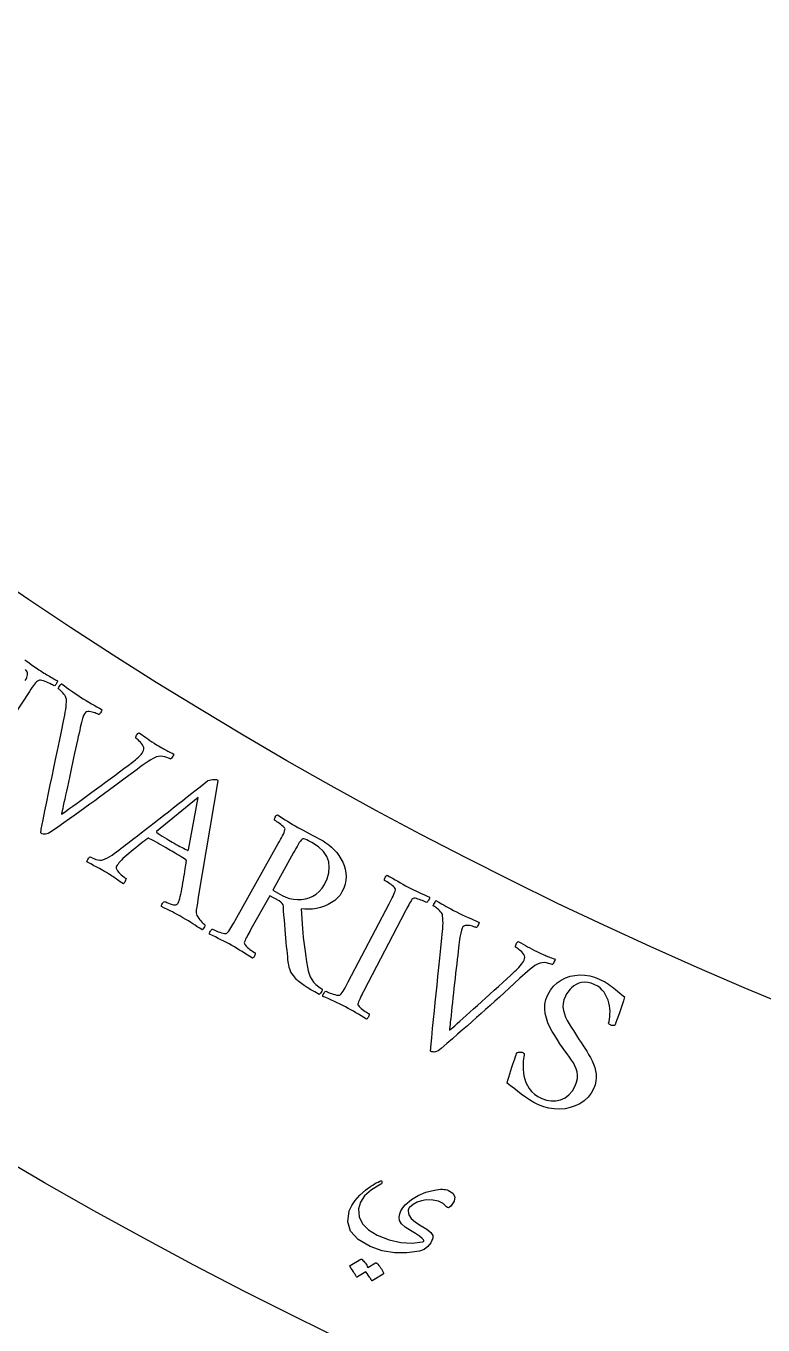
# Model space of a CAD drawing. Header units: millimetres. Extents: x -65 to 65, y -65 to 75.
# Drawn here: x -24.56 to -16.88, y -43.94 to -30.41 of the extents above; entities that cross this region are included whole.
import ezdxf

# ---------------------------------------------------------------- set-up
doc = ezdxf.new("R2010")
doc.units = ezdxf.units.MM
for name, color, linetype in [('CUT_OUTER', 1, 'Continuous'), ('ENGRAVE', 7, 'Continuous'), ('TEXT', 5, 'Continuous')]:
    doc.layers.add(name, color=color, linetype=linetype)

msp = doc.modelspace()

# ---------------------------------------------------------------- linework, layer by layer
at = {"layer": 'CUT_OUTER'}
msp.add_arc((-0.0001, -0.0002), 64.9998, 178.916906, 2.285404, dxfattribs=at)
at = {"layer": 'ENGRAVE'}
for radius in [63.7, 63.7, 61.9938, 58.825, 58.825, 56.3225, 51.675, 51.675, 48.945, 43.875, 43.875]:
    msp.add_circle((0, 0), radius, dxfattribs=at)
at = {"layer": 'TEXT'}
for points in [[(-24.5693, -37.0096), (-24.5461, -37.0267), (-24.5237, -37.0435), (-24.5009, -37.0603), (-24.4763, -37.0777), (-24.4501, -37.0958), (-24.4222, -37.1144), (-24.4024, -37.1273), (-24.3845, -37.1389), (-24.3684, -37.149), (-24.3541, -37.1578), (-24.3406, -37.1659), (-24.3268, -37.1741), (-24.3127, -37.1822), (-24.2983, -37.1904), (-24.283, -37.1991), (-24.2662, -37.2087), (-24.248, -37.2193), (-24.2282, -37.2308), (-24.2293, -37.2361), (-24.2311, -37.2421), (-24.2338, -37.2489), (-24.2372, -37.2565), (-24.2417, -37.2641), (-24.2473, -37.2709), (-24.254, -37.2771), (-24.2619, -37.2825), (-24.2687, -37.2783), (-24.2785, -37.273), (-24.2912, -37.2664), (-24.3067, -37.2585), (-24.3237, -37.2504), (-24.3408, -37.2432), (-24.3579, -37.2367), (-24.375, -37.231), (-24.3909, -37.2267), (-24.4043, -37.2246), (-24.4153, -37.2246), (-24.4238, -37.2267), (-24.4363, -37.2334), (-24.4479, -37.2418), (-24.4586, -37.2517), (-24.4684, -37.2632), (-24.4787, -37.2772), (-24.4909, -37.2945), (-24.505, -37.3152), (-24.521, -37.3393), (-25.0007, -38.0699)], [(-24.5648, -37.2266), (-24.5556, -37.2111), (-24.5484, -37.1965), (-24.5433, -37.1816), (-24.5402, -37.1664), (-24.5391, -37.1507), (-24.5401, -37.1435), (-24.544, -37.1347), (-24.5506, -37.1241), (-24.5599, -37.1119)]]:
    msp.add_lwpolyline(points, dxfattribs=at)
for points in [[(-23.9883, -37.3989), (-23.9594, -37.4172), (-23.9308, -37.4348), (-23.9023, -37.4518), (-23.8741, -37.468), (-23.8461, -37.484), (-23.8184, -37.4999), (-23.791, -37.5157), (-23.7639, -37.5315), (-23.7653, -37.5371), (-23.7683, -37.544), (-23.773, -37.5523), (-23.7794, -37.5621), (-23.7862, -37.5711), (-23.7919, -37.5773), (-23.7967, -37.5807), (-23.8005, -37.5813), (-23.8056, -37.5785), (-23.8133, -37.5748), (-23.8239, -37.5702), (-23.8372, -37.5646), (-23.852, -37.5591), (-23.867, -37.5548), (-23.8823, -37.5516), (-23.8978, -37.5495), (-23.9126, -37.5498), (-23.9255, -37.5537), (-23.9365, -37.5613), (-23.9457, -37.5725), (-23.9557, -37.5926), (-23.9665, -37.6232), (-23.9783, -37.6643), (-23.991, -37.716), (-23.9971, -37.7431), (-24.0041, -37.7745), (-24.0119, -37.81), (-24.0207, -37.8497), (-24.0301, -37.8925), (-24.04, -37.9375), (-24.0504, -37.9846), (-24.0613, -38.0338), (-24.0724, -38.0841), (-24.0833, -38.1344), (-24.0941, -38.1849), (-24.1047, -38.2355), (-24.115, -38.2851), (-24.125, -38.3326), (-24.1347, -38.3781), (-24.144, -38.4215), (-24.1526, -38.4619), (-24.1605, -38.4985), (-24.1675, -38.5312), (-24.1737, -38.5601), (-24.1788, -38.5839), (-24.1825, -38.6016), (-24.1848, -38.6133), (-24.1858, -38.6188), (-24.1789, -38.6142), (-24.1666, -38.6058), (-24.1489, -38.5934), (-24.1258, -38.5771), (-24.0984, -38.5575), (-24.0676, -38.5353), (-24.0334, -38.5105), (-23.9958, -38.4831), (-23.9555, -38.4536), (-23.9132, -38.4226), (-23.8689, -38.3902), (-23.8226, -38.3562), (-23.7751, -38.3213), (-23.7273, -38.2861), (-23.6792, -38.2505), (-23.6309, -38.2147), (-23.5831, -38.1792), (-23.5368, -38.1447), (-23.492, -38.1112), (-23.4487, -38.0787), (-23.4325, -38.0664), (-23.4165, -38.0533), (-23.4007, -38.0395), (-23.385, -38.0248), (-23.3705, -38.0102), (-23.358, -37.9963), (-23.3474, -37.983), (-23.3389, -37.9705), (-23.3318, -37.9555), (-23.329, -37.9404), (-23.3304, -37.9253), (-23.3361, -37.9102), (-23.3444, -37.8955), (-23.354, -37.8817), (-23.3647, -37.8688), (-23.3766, -37.8568), (-23.3882, -37.8462), (-23.3981, -37.8377), (-23.4062, -37.8312), (-23.4125, -37.8268), (-23.4139, -37.8218), (-23.413, -37.8152), (-23.4098, -37.8069), (-23.4042, -37.797), (-23.3977, -37.7874), (-23.3912, -37.7801), (-23.385, -37.7751), (-23.3789, -37.7725), (-23.3552, -37.7886), (-23.3322, -37.8043), (-23.3099, -37.8197), (-23.2884, -37.8348), (-23.2668, -37.8498), (-23.2443, -37.8649), (-23.2209, -37.88), (-23.1966, -37.8951), (-23.1765, -37.9073), (-23.1585, -37.918), (-23.1427, -37.9273), (-23.1289, -37.9351), (-23.1163, -37.9421), (-23.1036, -37.9489), (-23.091, -37.9556), (-23.0785, -37.962), (-23.0653, -37.9687), (-23.0507, -37.9763), (-23.0347, -37.9847), (-23.0173, -37.994), (-23.0187, -37.9996), (-23.0219, -38.0066), (-23.0269, -38.0152), (-23.0337, -38.0252), (-23.0407, -38.0345), (-23.0463, -38.0407), (-23.0504, -38.0441), (-23.0529, -38.0444), (-23.0606, -38.0406), (-23.0726, -38.0358), (-23.0888, -38.0299), (-23.1093, -38.0231), (-23.1317, -38.0175), (-23.1536, -38.0155), (-23.175, -38.017), (-23.1958, -38.022), (-23.2119, -38.0284), (-23.2323, -38.0388), (-23.2568, -38.0532), (-23.2856, -38.0716), (-23.3159, -38.092), (-23.3451, -38.1123), (-23.3731, -38.1325), (-23.4, -38.1526), (-23.4622, -38.1992), (-23.5219, -38.2437), (-23.579, -38.2863), (-23.6335, -38.3269), (-23.6864, -38.366), (-23.7385, -38.4044), (-23.7899, -38.4419), (-23.8404, -38.4785), (-23.8911, -38.5151), (-23.9428, -38.5524), (-23.9954, -38.5903), (-24.049, -38.6289), (-24.1047, -38.6688), (-24.1636, -38.7105), (-24.2258, -38.7541), (-24.2911, -38.7996), (-24.3091, -38.8111), (-24.3256, -38.8195), (-24.3407, -38.825), (-24.3545, -38.8274), (-24.367, -38.8275), (-24.3787, -38.8259), (-24.3895, -38.8225), (-24.3993, -38.8175), (-24.4016, -38.815), (-24.4026, -38.8112), (-24.4025, -38.806), (-24.4011, -38.7994), (-24.3994, -38.7926), (-24.3983, -38.7866), (-24.3976, -38.7814), (-24.3975, -38.777), (-24.3777, -38.6781), (-24.3585, -38.5827), (-24.3397, -38.4906), (-24.3215, -38.4019), (-24.3035, -38.3145), (-24.2851, -38.2265), (-24.2666, -38.1378), (-24.2477, -38.0484), (-24.2284, -37.9562), (-24.2083, -37.8594), (-24.1874, -37.7577), (-24.1657, -37.6514), (-24.1588, -37.6188), (-24.1528, -37.5877), (-24.1475, -37.558), (-24.1429, -37.5299), (-24.1394, -37.5027), (-24.1369, -37.4761), (-24.1357, -37.4501), (-24.1356, -37.4246), (-24.1364, -37.4141), (-24.1396, -37.403), (-24.145, -37.3915), (-24.1527, -37.3795), (-24.1616, -37.3677), (-24.1709, -37.3566), (-24.1805, -37.3463), (-24.1904, -37.3367), (-24.2, -37.3283), (-24.2083, -37.3212), (-24.2155, -37.3156), (-24.2215, -37.3113), (-24.2213, -37.3093), (-24.2188, -37.3042), (-24.2141, -37.2962), (-24.2071, -37.2852), (-24.1999, -37.2743), (-24.1942, -37.2664), (-24.1903, -37.2615), (-24.1879, -37.2596), (-24.1592, -37.2797), (-24.1331, -37.2982), (-24.1096, -37.315), (-24.0888, -37.3303), (-24.068, -37.3455), (-24.0442, -37.362), (-24.0177, -37.3798), (-23.9883, -37.3989)], [(-23.5651, -38.9749), (-23.5623, -38.9727), (-23.5537, -38.966), (-23.5393, -38.955), (-23.5193, -38.9395), (-23.4944, -38.9203), (-23.4655, -38.8978), (-23.4325, -38.8721), (-23.3956, -38.8431), (-23.3555, -38.8118), (-23.313, -38.7788), (-23.2682, -38.7442), (-23.221, -38.7079), (-23.1723, -38.6705), (-23.1232, -38.6324), (-23.0736, -38.5937), (-23.0234, -38.5542), (-22.9736, -38.5148), (-22.9248, -38.4762), (-22.8769, -38.4385), (-22.8302, -38.4015), (-22.7853, -38.3661), (-22.7432, -38.3329), (-22.7038, -38.3018), (-22.6672, -38.273), (-22.6578, -38.268), (-22.6459, -38.2639), (-22.6315, -38.2605), (-22.6146, -38.2581), (-22.5979, -38.2567), (-22.5842, -38.2568), (-22.5733, -38.2584), (-22.5654, -38.2615), (-22.5637, -38.2626), (-22.5625, -38.2635), (-22.5617, -38.2644), (-22.5613, -38.2652), (-22.561, -38.2661), (-22.5604, -38.2674), (-22.5595, -38.2689), (-22.5583, -38.2708), (-22.7623, -39.4822), (-22.7718, -39.5421), (-22.7787, -39.5871), (-22.783, -39.617), (-22.7846, -39.6319), (-22.7845, -39.6454), (-22.7817, -39.6596), (-22.7762, -39.6743), (-22.768, -39.6897), (-22.7581, -39.7048), (-22.7476, -39.7188), (-22.7365, -39.7317), (-22.7248, -39.7436), (-22.7137, -39.7538), (-22.7048, -39.7617), (-22.6978, -39.7673), (-22.693, -39.7706), (-22.6928, -39.7779), (-22.6946, -39.7859), (-22.6984, -39.7944), (-22.7041, -39.8036), (-22.7102, -39.8121), (-22.7152, -39.8185), (-22.7189, -39.8229), (-22.7216, -39.8253), (-22.7478, -39.8079), (-22.7726, -39.7914), (-22.796, -39.7758), (-22.818, -39.7612), (-22.8405, -39.7466), (-22.8654, -39.7311), (-22.8927, -39.7147), (-22.9223, -39.6974), (-22.9537, -39.6795), (-22.9825, -39.6635), (-23.0088, -39.6495), (-23.0325, -39.6374), (-23.0564, -39.6255), (-23.083, -39.6121), (-23.1125, -39.5972), (-23.1448, -39.5808), (-23.1455, -39.5744), (-23.1442, -39.5671), (-23.1411, -39.5591), (-23.136, -39.5503), (-23.1299, -39.542), (-23.1239, -39.5357), (-23.1179, -39.5312), (-23.1118, -39.5287), (-23.1017, -39.534), (-23.0888, -39.5399), (-23.073, -39.5464), (-23.0543, -39.5534), (-23.0354, -39.5595), (-23.019, -39.5634), (-23.0052, -39.565), (-22.9939, -39.5643), (-22.9879, -39.5617), (-22.9821, -39.5572), (-22.9764, -39.5506), (-22.9708, -39.5421), (-22.9657, -39.5316), (-22.9605, -39.5172), (-22.955, -39.499), (-22.9495, -39.4768), (-22.9438, -39.4519), (-22.9382, -39.4251), (-22.9327, -39.3965), (-22.9273, -39.3662), (-22.922, -39.3351), (-22.9168, -39.3044), (-22.9119, -39.2741), (-22.9072, -39.2441), (-22.9027, -39.2157), (-22.8987, -39.1898), (-22.8951, -39.1666), (-22.8918, -39.146), (-22.8892, -39.1291), (-22.8873, -39.1171), (-22.8862, -39.1098), (-22.8858, -39.1074), (-22.8859, -39.107), (-22.8862, -39.1059), (-22.8867, -39.104), (-22.8874, -39.1014), (-22.8883, -39.0986), (-22.8895, -39.0963), (-22.891, -39.0945), (-22.8927, -39.0932), (-22.9073, -39.0835), (-22.9236, -39.0731), (-22.9418, -39.062), (-22.9617, -39.0502), (-22.9821, -39.0381), (-23.0019, -39.0265), (-23.0209, -39.0153), (-23.0392, -39.0045), (-23.0439, -39.0017), (-23.0487, -38.9989), (-23.0534, -38.9961), (-23.0581, -38.9933), (-23.0627, -38.9906), (-23.0671, -38.988), (-23.0712, -38.9855), (-23.0751, -38.9832), (-23.1024, -38.9671), (-23.1277, -38.9524), (-23.1508, -38.939), (-23.1719, -38.927), (-23.1936, -38.915), (-23.2182, -38.9017), (-23.2459, -38.887), (-23.2766, -38.871), (-23.2777, -38.8705), (-23.2793, -38.8703), (-23.2814, -38.8703), (-23.2839, -38.8704), (-23.2863, -38.8707), (-23.288, -38.8709), (-23.289, -38.871), (-23.2894, -38.871), (-23.2917, -38.8729), (-23.2986, -38.8783), (-23.31, -38.8875), (-23.3261, -38.9003), (-23.3454, -38.9156), (-23.3665, -38.9323), (-23.3893, -38.9503), (-23.4139, -38.9696), (-23.4389, -38.9893), (-23.4628, -39.0086), (-23.4856, -39.0274), (-23.5073, -39.0457), (-23.5287, -39.0637), (-23.5474, -39.0807), (-23.5634, -39.0967), (-23.5768, -39.1118), (-23.588, -39.1258), (-23.5977, -39.1384), (-23.6058, -39.1498), (-23.6122, -39.1599), (-23.6163, -39.1708), (-23.6161, -39.1829), (-23.6116, -39.1962), (-23.6027, -39.2106), (-23.5912, -39.2251), (-23.5789, -39.2387), (-23.5656, -39.2514), (-23.5515, -39.2632), (-23.5383, -39.2734), (-23.5277, -39.2813), (-23.5199, -39.2869), (-23.5147, -39.2904), (-23.5147, -39.2943), (-23.5161, -39.3001), (-23.5189, -39.3078), (-23.5232, -39.3174), (-23.5281, -39.327), (-23.533, -39.3349), (-23.5378, -39.3411), (-23.5426, -39.3455), (-23.5595, -39.3341), (-23.575, -39.3235), (-23.5893, -39.3137), (-23.6022, -39.3046), (-23.6145, -39.296), (-23.6268, -39.2873), (-23.6391, -39.2786), (-23.6514, -39.2699), (-23.6647, -39.2608), (-23.6803, -39.2506), (-23.6979, -39.2395), (-23.7178, -39.2273), (-23.7379, -39.2153), (-23.7565, -39.2045), (-23.7736, -39.1949), (-23.7892, -39.1866), (-23.804, -39.1789), (-23.8188, -39.1712), (-23.8336, -39.1635), (-23.8484, -39.1557), (-23.8642, -39.1474), (-23.8818, -39.138), (-23.9014, -39.1273), (-23.9228, -39.1155), (-23.9227, -39.1116), (-23.9209, -39.106), (-23.9174, -39.0987), (-23.9122, -39.0897), (-23.9063, -39.0807), (-23.9008, -39.0732), (-23.8955, -39.0673), (-23.8906, -39.0629), (-23.8803, -39.0685), (-23.8664, -39.0749), (-23.8488, -39.0819), (-23.8277, -39.0897), (-23.8061, -39.0962), (-23.7871, -39.0993), (-23.7708, -39.099), (-23.7571, -39.0953), (-23.7323, -39.0852), (-23.7078, -39.0734), (-23.6839, -39.0599), (-23.6603, -39.0446), (-23.6368, -39.0282), (-23.6132, -39.0111), (-23.5893, -38.9933), (-23.5651, -38.9749)], [(-22.7626, -38.4468), (-23.1971, -38.798), (-23.1972, -38.7982), (-23.1974, -38.799), (-23.1978, -38.8004), (-23.1984, -38.8023), (-23.1989, -38.8043), (-23.1989, -38.8058), (-23.1986, -38.807), (-23.1978, -38.8078), (-23.1796, -38.8199), (-23.1596, -38.8329), (-23.1377, -38.8468), (-23.1139, -38.8617), (-23.0904, -38.8762), (-23.0694, -38.8891), (-23.0507, -38.9004), (-23.0344, -38.9101), (-23.0132, -38.9225), (-22.9928, -38.934), (-22.9735, -38.9447), (-22.955, -38.9545), (-22.9365, -38.964), (-22.9173, -38.9741), (-22.8972, -38.9846), (-22.8763, -38.9956), (-22.8744, -38.9964), (-22.8725, -38.9963), (-22.8706, -38.9954), (-22.8687, -38.9937), (-22.8671, -38.9918), (-22.866, -38.9905), (-22.8653, -38.9897), (-22.865, -38.9895)], [(-21.4637, -38.8978), (-21.4331, -38.9164), (-21.4035, -38.9379), (-21.3748, -38.9622), (-21.3471, -38.9895), (-21.3211, -39.0191), (-21.2978, -39.0503), (-21.277, -39.0833), (-21.2588, -39.1179), (-21.2439, -39.154), (-21.2331, -39.1911), (-21.2263, -39.2292), (-21.2236, -39.2685), (-21.2258, -39.3083), (-21.2336, -39.3484), (-21.2471, -39.3888), (-21.2662, -39.4294), (-21.2867, -39.4618), (-21.3116, -39.4912), (-21.3409, -39.5176), (-21.3746, -39.541), (-21.4114, -39.5611), (-21.4498, -39.5779), (-21.4898, -39.5913), (-21.5314, -39.6012), (-21.5732, -39.6076), (-21.6137, -39.6103), (-21.6531, -39.6092), (-21.6912, -39.6043), (-21.6887, -39.6585), (-21.6858, -39.7108), (-21.6823, -39.7611), (-21.6783, -39.8095), (-21.6739, -39.857), (-21.6688, -39.9046), (-21.6631, -39.9524), (-21.6568, -40.0003), (-21.6499, -40.0497), (-21.6425, -40.1016), (-21.6346, -40.1561), (-21.6261, -40.2133), (-21.6189, -40.2499), (-21.609, -40.2837), (-21.5964, -40.3145), (-21.581, -40.3424), (-21.5617, -40.3684), (-21.5372, -40.3939), (-21.5074, -40.4186), (-21.4724, -40.4427), (-21.4717, -40.4491), (-21.4734, -40.4565), (-21.4775, -40.4647), (-21.484, -40.4739), (-21.4909, -40.4826), (-21.4964, -40.4891), (-21.5005, -40.4936), (-21.5033, -40.4961), (-21.5491, -40.4712), (-21.5904, -40.4475), (-21.6271, -40.4252), (-21.6594, -40.4041), (-21.6871, -40.3846), (-21.7104, -40.367), (-21.7292, -40.3513), (-21.7434, -40.3376), (-21.7518, -40.3274), (-21.7615, -40.3151), (-21.7726, -40.3005), (-21.7851, -40.2839), (-21.7972, -40.2646), (-21.8072, -40.2421), (-21.8153, -40.2166), (-21.8213, -40.1879), (-21.8232, -40.1745), (-21.8255, -40.1561), (-21.8283, -40.1329), (-21.8315, -40.1046), (-21.835, -40.0723), (-21.8386, -40.0368), (-21.8423, -39.9981), (-21.8462, -39.9562), (-21.8501, -39.9119), (-21.8541, -39.8662), (-21.8582, -39.819), (-21.8623, -39.7703), (-21.8664, -39.7212), (-21.8701, -39.6728), (-21.8735, -39.6249), (-21.8765, -39.5777), (-21.8803, -39.5625), (-21.889, -39.5482), (-21.9026, -39.535), (-21.9212, -39.5228), (-22.0188, -39.4685), (-22.214, -39.8184), (-22.2156, -39.8213), (-22.2172, -39.8242), (-22.2188, -39.8271), (-22.2205, -39.83), (-22.2221, -39.8328), (-22.2237, -39.8357), (-22.2253, -39.8386), (-22.2269, -39.8415), (-22.2368, -39.8594), (-22.2461, -39.8765), (-22.2548, -39.8928), (-22.2629, -39.9084), (-22.2701, -39.923), (-22.2759, -39.9367), (-22.2804, -39.9494), (-22.2835, -39.9612), (-22.2827, -39.9678), (-22.2789, -39.9757), (-22.2721, -39.985), (-22.2622, -39.9958), (-22.2503, -40.007), (-22.2377, -40.0179), (-22.2242, -40.0284), (-22.2099, -40.0387), (-22.1962, -40.0479), (-22.1849, -40.0553), (-22.1757, -40.0611), (-22.1688, -40.0652), (-22.1687, -40.0712), (-22.17, -40.0784), (-22.1727, -40.0866), (-22.1769, -40.0959), (-22.1819, -40.1048), (-22.1872, -40.1116), (-22.1927, -40.1164), (-22.1986, -40.1191), (-22.2264, -40.1013), (-22.2537, -40.0839), (-22.2804, -40.0669), (-22.3066, -40.0504), (-22.3327, -40.0342), (-22.3594, -40.0181), (-22.3867, -40.0021), (-22.4145, -39.9863), (-22.4418, -39.9712), (-22.4696, -39.9563), (-22.4978, -39.9416), (-22.5265, -39.9271), (-22.5555, -39.9127), (-22.5848, -39.8983), (-22.6144, -39.8838), (-22.6443, -39.8693), (-22.6451, -39.8628), (-22.6439, -39.8556), (-22.6409, -39.8475), (-22.6359, -39.8386), (-22.6301, -39.8302), (-22.6245, -39.8236), (-22.6191, -39.8187), (-22.6139, -39.8157), (-22.6068, -39.8194), (-22.5971, -39.8242), (-22.5848, -39.8301), (-22.5698, -39.8369), (-22.5536, -39.8438), (-22.5373, -39.8499), (-22.5211, -39.8552), (-22.505, -39.8596), (-22.4904, -39.8627), (-22.4789, -39.8636), (-22.4705, -39.8625), (-22.4653, -39.8593), (-22.4549, -39.8489), (-22.4444, -39.8363), (-22.4338, -39.8216), (-22.4231, -39.8047), (-22.4122, -39.7863), (-22.401, -39.7672), (-22.3896, -39.7473), (-22.3778, -39.7266), (-21.9291, -38.9256), (-21.9175, -38.9048), (-21.9063, -38.8845), (-21.8955, -38.8647), (-21.8852, -38.8455), (-21.8761, -38.8272), (-21.8688, -38.8102), (-21.8633, -38.7946), (-21.8597, -38.7803), (-21.8591, -38.7735), (-21.8622, -38.7656), (-21.8688, -38.7567), (-21.879, -38.7466), (-21.8912, -38.7362), (-21.9039, -38.7259), (-21.9169, -38.7159), (-21.9304, -38.7062), (-21.9432, -38.6973), (-21.9538, -38.6901), (-21.9625, -38.6844), (-21.9691, -38.6804), (-21.9691, -38.6744), (-21.9676, -38.6674), (-21.9647, -38.6592), (-21.9605, -38.6499), (-21.9554, -38.6411), (-21.95, -38.6343), (-21.9445, -38.6295), (-21.9387, -38.6268), (-21.9114, -38.6437), (-21.8844, -38.6604), (-21.8579, -38.6771), (-21.8318, -38.6936), (-21.8059, -38.7099), (-21.7798, -38.7258), (-21.7537, -38.7412), (-21.7274, -38.7562), (-21.6996, -38.7716), (-21.6705, -38.7873), (-21.6403, -38.8034), (-21.6089, -38.8199), (-21.5758, -38.8372), (-21.5405, -38.8559), (-21.5032, -38.8761), (-21.4637, -38.8978)], [(-21.4493, -39.3526), (-21.4212, -39.2913), (-21.4044, -39.2311), (-21.3987, -39.1719), (-21.4041, -39.1139), (-21.4233, -39.0584), (-21.4589, -39.0067), (-21.5107, -38.9587), (-21.5789, -38.9146), (-21.5886, -38.9094), (-21.6006, -38.9031), (-21.615, -38.8959), (-21.6318, -38.8877), (-21.6484, -38.8807), (-21.6621, -38.8772), (-21.6729, -38.8771), (-21.6809, -38.8805), (-21.6899, -38.8888), (-21.6998, -38.9006), (-21.7105, -38.9158), (-21.7221, -38.9344), (-21.7341, -38.9549), (-21.746, -38.9756), (-21.7579, -38.9965), (-21.7697, -39.0175), (-21.9866, -39.4108), (-21.8873, -39.4661), (-21.8502, -39.4839), (-21.8116, -39.497), (-21.7715, -39.5053), (-21.7299, -39.509), (-21.6882, -39.5077), (-21.6476, -39.5014), (-21.6082, -39.4901), (-21.5699, -39.4737), (-21.5341, -39.4519), (-21.5021, -39.4245), (-21.4739, -39.3914), (-21.4493, -39.3526)], [(-20.5782, -39.3784), (-20.5506, -39.3925), (-20.5232, -39.4061), (-20.4959, -39.4192), (-20.4688, -39.4316), (-20.4415, -39.444), (-20.4137, -39.4568), (-20.3853, -39.47), (-20.3564, -39.4836), (-20.3555, -39.49), (-20.3564, -39.4972), (-20.3592, -39.5054), (-20.3638, -39.5145), (-20.3692, -39.5231), (-20.3745, -39.53), (-20.3796, -39.5351), (-20.3846, -39.5384), (-20.3917, -39.535), (-20.4013, -39.5307), (-20.4135, -39.5256), (-20.4283, -39.5196), (-20.4442, -39.5134), (-20.4598, -39.5079), (-20.4752, -39.503), (-20.4903, -39.4986), (-20.5039, -39.4957), (-20.5151, -39.495), (-20.5238, -39.4966), (-20.53, -39.5003), (-20.538, -39.5095), (-20.5462, -39.5204), (-20.5546, -39.5331), (-20.5631, -39.5476), (-20.5719, -39.5634), (-20.5808, -39.58), (-20.5901, -39.5973), (-20.5996, -39.6155), (-20.6011, -39.6184), (-20.6027, -39.6214), (-20.6042, -39.6243), (-20.6057, -39.6272), (-20.6072, -39.6301), (-20.6088, -39.6331), (-20.6103, -39.636), (-20.6118, -39.6389), (-21.0354, -40.4535), (-21.0369, -40.4564), (-21.0384, -40.4593), (-21.0399, -40.4623), (-21.0415, -40.4652), (-21.043, -40.4681), (-21.0445, -40.471), (-21.046, -40.474), (-21.0475, -40.4769), (-21.0569, -40.4951), (-21.0657, -40.5124), (-21.0739, -40.529), (-21.0816, -40.5448), (-21.0883, -40.5597), (-21.0937, -40.5735), (-21.0978, -40.5864), (-21.1006, -40.5982), (-21.0997, -40.6047), (-21.0956, -40.6126), (-21.0885, -40.6217), (-21.0783, -40.6321), (-21.0661, -40.643), (-21.0531, -40.6535), (-21.0393, -40.6637), (-21.0247, -40.6735), (-21.0109, -40.6823), (-20.9993, -40.6894), (-20.9899, -40.6949), (-20.9829, -40.6988), (-20.9826, -40.7048), (-20.9837, -40.712), (-20.9862, -40.7203), (-20.9901, -40.7298), (-20.9948, -40.7388), (-20.9999, -40.7458), (-21.0053, -40.7507), (-21.0111, -40.7536), (-21.0395, -40.7366), (-21.0672, -40.72), (-21.0944, -40.7038), (-21.121, -40.6881), (-21.1477, -40.6726), (-21.1748, -40.6573), (-21.2026, -40.6422), (-21.2308, -40.6272), (-21.2586, -40.6129), (-21.2868, -40.5988), (-21.3154, -40.5849), (-21.3445, -40.5713), (-21.3739, -40.5577), (-21.4037, -40.5442), (-21.4337, -40.5306), (-21.464, -40.5169), (-21.4649, -40.5105), (-21.464, -40.5032), (-21.4612, -40.4951), (-21.4564, -40.486), (-21.4509, -40.4775), (-21.4455, -40.4707), (-21.4402, -40.4657), (-21.4352, -40.4624), (-21.4279, -40.466), (-21.4181, -40.4705), (-21.4056, -40.476), (-21.3905, -40.4823), (-21.374, -40.4888), (-21.3576, -40.4944), (-21.3413, -40.4992), (-21.325, -40.5032), (-21.3103, -40.5058), (-21.2988, -40.5064), (-21.2905, -40.505), (-21.2853, -40.5017), (-21.2752, -40.491), (-21.2651, -40.4781), (-21.255, -40.4631), (-21.2448, -40.4459), (-21.2344, -40.4272), (-21.2238, -40.4078), (-21.2129, -40.3875), (-21.2018, -40.3665), (-20.7749, -39.5537), (-20.7639, -39.5325), (-20.7533, -39.5119), (-20.7431, -39.4918), (-20.7334, -39.4723), (-20.7248, -39.4538), (-20.718, -39.4366), (-20.7129, -39.4208), (-20.7097, -39.4064), (-20.7094, -39.3996), (-20.7127, -39.3918), (-20.7196, -39.383), (-20.7301, -39.3733), (-20.7426, -39.3632), (-20.7558, -39.3532), (-20.7694, -39.3435), (-20.7836, -39.3339), (-20.797, -39.3252), (-20.8082, -39.3181), (-20.8172, -39.3126), (-20.824, -39.3088), (-20.8241, -39.3028), (-20.8228, -39.2957), (-20.8202, -39.2874), (-20.8162, -39.278), (-20.8114, -39.269), (-20.8063, -39.2621), (-20.8008, -39.2572), (-20.7951, -39.2543), (-20.7673, -39.2704), (-20.7397, -39.2864), (-20.7124, -39.3024), (-20.6854, -39.3185), (-20.6585, -39.3342), (-20.6317, -39.3494), (-20.605, -39.3642), (-20.5782, -39.3784)], [(-20.0747, -39.6374), (-20.0442, -39.6527), (-20.0138, -39.6673), (-19.9838, -39.6812), (-19.9541, -39.6946), (-19.9246, -39.7076), (-19.8955, -39.7206), (-19.8666, -39.7336), (-19.8381, -39.7466), (-19.8389, -39.7522), (-19.8412, -39.7594), (-19.845, -39.7682), (-19.8504, -39.7785), (-19.8562, -39.7882), (-19.8613, -39.7949), (-19.8657, -39.7988), (-19.8694, -39.7998), (-19.8747, -39.7975), (-19.8828, -39.7946), (-19.8938, -39.7911), (-19.9076, -39.7869), (-19.9229, -39.7829), (-19.9383, -39.7801), (-19.9538, -39.7785), (-19.9695, -39.778), (-19.9841, -39.7798), (-19.9965, -39.7851), (-20.0068, -39.7937), (-20.0148, -39.8058), (-20.0226, -39.8268), (-20.0303, -39.8583), (-20.0379, -39.9004), (-20.0452, -39.9531), (-20.0486, -39.9807), (-20.0524, -40.0126), (-20.0566, -40.0487), (-20.0612, -40.0891), (-20.0663, -40.1327), (-20.0716, -40.1784), (-20.0771, -40.2263), (-20.083, -40.2764), (-20.0889, -40.3275), (-20.0947, -40.3788), (-20.1003, -40.4301), (-20.1057, -40.4815), (-20.111, -40.5318), (-20.1161, -40.5801), (-20.1211, -40.6263), (-20.126, -40.6705), (-20.1305, -40.7116), (-20.1346, -40.7488), (-20.1383, -40.782), (-20.1415, -40.8113), (-20.1442, -40.8356), (-20.1461, -40.8536), (-20.1472, -40.8654), (-20.1476, -40.871), (-20.1412, -40.8658), (-20.1298, -40.8561), (-20.1134, -40.842), (-20.0922, -40.8234), (-20.0668, -40.8011), (-20.0384, -40.7759), (-20.0069, -40.7478), (-19.9723, -40.7167), (-19.9352, -40.6833), (-19.8963, -40.6482), (-19.8555, -40.6114), (-19.8128, -40.5729), (-19.7691, -40.5334), (-19.7252, -40.4935), (-19.6809, -40.4533), (-19.6365, -40.4127), (-19.5925, -40.3726), (-19.55, -40.3336), (-19.5088, -40.2957), (-19.469, -40.259), (-19.4542, -40.2451), (-19.4396, -40.2305), (-19.4252, -40.2151), (-19.4111, -40.199), (-19.3981, -40.1829), (-19.3871, -40.1678), (-19.378, -40.1536), (-19.3708, -40.1402), (-19.3652, -40.1246), (-19.3639, -40.1093), (-19.3669, -40.0944), (-19.374, -40.08), (-19.3839, -40.0662), (-19.3948, -40.0534), (-19.4067, -40.0417), (-19.4198, -40.0309), (-19.4324, -40.0216), (-19.4431, -40.0141), (-19.4518, -40.0085), (-19.4586, -40.0047), (-19.4604, -39.9999), (-19.4602, -39.9932), (-19.4578, -39.9847), (-19.4533, -39.9742), (-19.4478, -39.964), (-19.4421, -39.9561), (-19.4364, -39.9505), (-19.4307, -39.9473), (-19.4054, -39.9609), (-19.3809, -39.9742), (-19.3572, -39.9873), (-19.3343, -40.0002), (-19.3113, -40.0129), (-19.2874, -40.0255), (-19.2625, -40.0382), (-19.2368, -40.0508), (-19.2156, -40.0609), (-19.1966, -40.0697), (-19.1799, -40.0774), (-19.1654, -40.0838), (-19.1521, -40.0894), (-19.1389, -40.0949), (-19.1257, -40.1002), (-19.1125, -40.1053), (-19.0987, -40.1107), (-19.0834, -40.1168), (-19.0667, -40.1235), (-19.0484, -40.131), (-19.0492, -40.1367), (-19.0517, -40.144), (-19.0558, -40.1531), (-19.0616, -40.1637), (-19.0677, -40.1736), (-19.0725, -40.1805), (-19.0762, -40.1842), (-19.0788, -40.1848), (-19.0868, -40.1818), (-19.0992, -40.1782), (-19.1159, -40.174), (-19.137, -40.1693), (-19.1599, -40.166), (-19.1819, -40.1662), (-19.2029, -40.1698), (-19.2232, -40.177), (-19.2386, -40.1849), (-19.2577, -40.1973), (-19.2807, -40.2142), (-19.3075, -40.2354), (-19.3356, -40.2588), (-19.3625, -40.2819), (-19.3884, -40.3049), (-19.413, -40.3276), (-19.4702, -40.3802), (-19.5251, -40.4306), (-19.5776, -40.4787), (-19.6278, -40.5246), (-19.6764, -40.5689), (-19.7243, -40.6124), (-19.7716, -40.6549), (-19.8182, -40.6965), (-19.8649, -40.738), (-19.9125, -40.7803), (-19.9611, -40.8233), (-20.0105, -40.8672), (-20.0619, -40.9125), (-20.1163, -40.96), (-20.1737, -41.0097), (-20.2341, -41.0615), (-20.2507, -41.0748), (-20.2663, -41.0849), (-20.2808, -41.0918), (-20.2942, -41.0957), (-20.3067, -41.097), (-20.3185, -41.0966), (-20.3296, -41.0943), (-20.3399, -41.0903), (-20.3424, -41.0881), (-20.3438, -41.0844), (-20.3442, -41.0792), (-20.3435, -41.0725), (-20.3425, -41.0656), (-20.342, -41.0595), (-20.3419, -41.0542), (-20.3422, -41.0498), (-20.3325, -40.9495), (-20.3231, -40.8525), (-20.3137, -40.759), (-20.3046, -40.6689), (-20.2955, -40.5802), (-20.2862, -40.4908), (-20.2767, -40.4006), (-20.267, -40.3098), (-20.2571, -40.2162), (-20.2469, -40.1178), (-20.2364, -40.0145), (-20.2256, -39.9065), (-20.2221, -39.8734), (-20.2192, -39.8418), (-20.217, -39.8118), (-20.2153, -39.7833), (-20.2145, -39.756), (-20.2148, -39.7293), (-20.2162, -39.7033), (-20.2186, -39.6779), (-20.2206, -39.6675), (-20.2248, -39.6568), (-20.2314, -39.6459), (-20.2402, -39.6348), (-20.2503, -39.6239), (-20.2607, -39.6138), (-20.2713, -39.6045), (-20.2821, -39.596), (-20.2925, -39.5886), (-20.3015, -39.5824), (-20.3092, -39.5775), (-20.3156, -39.5739), (-20.3156, -39.5718), (-20.3137, -39.5666), (-20.3098, -39.5581), (-20.304, -39.5465), (-20.2978, -39.5348), (-20.293, -39.5264), (-20.2896, -39.5211), (-20.2875, -39.5191), (-20.2568, -39.5361), (-20.229, -39.5518), (-20.2039, -39.5662), (-20.1817, -39.5794), (-20.1594, -39.5923), (-20.1341, -39.6064), (-20.1059, -39.6214), (-20.0747, -39.6374)], [(-18.5885, -40.3364), (-18.5597, -40.3502), (-18.5338, -40.3636), (-18.5109, -40.3768), (-18.491, -40.3896), (-18.4726, -40.4027), (-18.4541, -40.4165), (-18.4358, -40.431), (-18.4174, -40.4462), (-18.3979, -40.4627), (-18.376, -40.4807), (-18.3518, -40.5005), (-18.3252, -40.5219), (-18.337, -40.5629), (-18.3497, -40.6042), (-18.3632, -40.6458), (-18.3777, -40.6878), (-18.3917, -40.7273), (-18.4041, -40.7614), (-18.4147, -40.79), (-18.4236, -40.8133), (-18.4259, -40.8179), (-18.4301, -40.8209), (-18.4362, -40.8223), (-18.4443, -40.822), (-18.4528, -40.8208), (-18.4603, -40.8193), (-18.4668, -40.8175), (-18.4722, -40.8154), (-18.4786, -40.812), (-18.4837, -40.8078), (-18.4876, -40.803), (-18.4904, -40.7976), (-18.4848, -40.7774), (-18.4805, -40.7549), (-18.4776, -40.7299), (-18.4759, -40.7026), (-18.4758, -40.6739), (-18.4779, -40.6449), (-18.482, -40.6155), (-18.4881, -40.5858), (-18.4965, -40.5565), (-18.5075, -40.5282), (-18.5211, -40.5011), (-18.5372, -40.475), (-18.5562, -40.4509), (-18.5784, -40.4298), (-18.6039, -40.4115), (-18.6326, -40.396), (-18.6707, -40.381), (-18.7065, -40.3722), (-18.7402, -40.3695), (-18.7716, -40.3729), (-18.8009, -40.3811), (-18.8279, -40.3928), (-18.8527, -40.408), (-18.8753, -40.4266), (-18.8954, -40.4474), (-18.913, -40.4691), (-18.9281, -40.4917), (-18.9406, -40.5152), (-18.9555, -40.5536), (-18.9638, -40.5912), (-18.9656, -40.6279), (-18.9608, -40.6637), (-18.951, -40.6989), (-18.9377, -40.7339), (-18.921, -40.7687), (-18.9008, -40.8032), (-18.8789, -40.8378), (-18.8569, -40.8726), (-18.8349, -40.9078), (-18.8129, -40.9432), (-18.7955, -40.9698), (-18.7772, -40.9977), (-18.758, -41.027), (-18.7378, -41.0575), (-18.7177, -41.0891), (-18.6984, -41.1214), (-18.6801, -41.1545), (-18.6627, -41.1884), (-18.6473, -41.2229), (-18.6352, -41.2579), (-18.6262, -41.2934), (-18.6205, -41.3295), (-18.6189, -41.3657), (-18.6224, -41.4019), (-18.631, -41.4381), (-18.6447, -41.4743), (-18.6716, -41.5243), (-18.7046, -41.5678), (-18.7435, -41.6048), (-18.7886, -41.6352), (-18.8379, -41.6592), (-18.8894, -41.6766), (-18.9432, -41.6876), (-18.9993, -41.692), (-19.056, -41.6899), (-19.1115, -41.6816), (-19.1658, -41.6668), (-19.2189, -41.6458), (-19.2672, -41.6218), (-19.3134, -41.5954), (-19.3573, -41.5666), (-19.3991, -41.5354), (-19.4388, -41.5041), (-19.4765, -41.4749), (-19.5123, -41.4477), (-19.5461, -41.4226), (-19.5381, -41.3905), (-19.5292, -41.3576), (-19.5194, -41.3238), (-19.5088, -41.2893), (-19.498, -41.2554), (-19.4877, -41.2238), (-19.4777, -41.1944), (-19.4683, -41.1672), (-19.4598, -41.1437), (-19.4529, -41.1251), (-19.4477, -41.1116), (-19.4441, -41.1032), (-19.4366, -41.1008), (-19.429, -41.099), (-19.4212, -41.0978), (-19.4132, -41.0971), (-19.4052, -41.0971), (-19.3975, -41.0981), (-19.3901, -41.1), (-19.383, -41.1028), (-19.3754, -41.1077), (-19.3706, -41.1141), (-19.3687, -41.1219), (-19.3695, -41.131), (-19.3729, -41.1481), (-19.3759, -41.1685), (-19.3785, -41.1923), (-19.3807, -41.2195), (-19.3816, -41.2491), (-19.3805, -41.2801), (-19.3772, -41.3125), (-19.3719, -41.3464), (-19.3636, -41.3806), (-19.3516, -41.414), (-19.3357, -41.4465), (-19.3161, -41.4782), (-19.2917, -41.5081), (-19.2617, -41.5353), (-19.2259, -41.5599), (-19.1844, -41.5817), (-19.1367, -41.5989), (-19.0885, -41.6067), (-19.0396, -41.6053), (-18.9902, -41.5945), (-18.9435, -41.5738), (-18.9028, -41.5427), (-18.8679, -41.5012), (-18.839, -41.4493), (-18.8237, -41.4094), (-18.815, -41.3719), (-18.8131, -41.3368), (-18.8178, -41.3041), (-18.8275, -41.2728), (-18.8406, -41.2417), (-18.8571, -41.2108), (-18.8771, -41.1802), (-18.8991, -41.1492), (-18.9221, -41.1172), (-18.9458, -41.0841), (-18.9704, -41.05), (-18.9971, -41.0103), (-19.0238, -40.9692), (-19.0506, -40.9266), (-19.0773, -40.8826), (-19.102, -40.8375), (-19.1224, -40.7914), (-19.1385, -40.7444), (-19.1504, -40.6964), (-19.156, -40.648), (-19.1534, -40.5995), (-19.1427, -40.5508), (-19.1237, -40.5021), (-19.0967, -40.4536), (-19.0645, -40.4117), (-19.0273, -40.3762), (-18.9849, -40.3473), (-18.939, -40.3247), (-18.8912, -40.3083), (-18.8414, -40.2981), (-18.7896, -40.2941), (-18.7375, -40.296), (-18.6866, -40.3037), (-18.637, -40.3172), (-18.5885, -40.3364)], [(-20.1775, -42.7088), (-20.2135, -42.6742), (-20.261, -42.651), (-20.3199, -42.6391), (-20.3904, -42.6385), (-20.4393, -42.6466), (-20.4844, -42.6626), (-20.5259, -42.6864), (-20.5636, -42.7182), (-20.5693, -42.7254), (-20.5736, -42.7337), (-20.5763, -42.7432), (-20.5775, -42.7538), (-20.5701, -42.7922), (-20.545, -42.8305), (-20.5023, -42.8687), (-20.4419, -42.9066), (-20.382, -42.9434), (-20.3418, -42.9773), (-20.3216, -43.0085), (-20.3212, -43.037), (-20.3428, -43.086), (-20.3728, -43.1246), (-20.4111, -43.1528), (-20.4578, -43.1705), (-20.5894, -43.1905), (-20.7192, -43.1893), (-20.8471, -43.1669), (-20.973, -43.1234), (-21.0984, -43.0511), (-21.1764, -42.9649), (-21.2069, -42.8652), (-21.19, -42.7519), (-21.1653, -42.6974), (-21.1287, -42.6431), (-21.0803, -42.5889), (-21.0201, -42.5347), (-21.0014, -42.5206), (-20.9829, -42.5072), (-20.9645, -42.4946), (-20.9461, -42.4828), (-20.9277, -42.4717), (-20.9092, -42.4613), (-20.8905, -42.4516), (-20.8716, -42.4426), (-20.8624, -42.4396), (-20.8556, -42.4399), (-20.8512, -42.4435), (-20.8493, -42.4503), (-20.8498, -42.4574), (-20.8521, -42.4636), (-20.8563, -42.469), (-20.8622, -42.4734), (-20.9593, -42.534), (-21.0302, -42.5968), (-21.0749, -42.6619), (-21.0932, -42.7294), (-21.0863, -42.8134), (-21.0515, -42.8873), (-20.989, -42.9511), (-20.8987, -43.0045), (-20.7735, -43.0534), (-20.6529, -43.0811), (-20.5372, -43.0877), (-20.4265, -43.0732), (-20.4192, -43.071), (-20.415, -43.0673), (-20.4141, -43.062), (-20.4163, -43.0553), (-20.4301, -43.0382), (-20.4577, -43.0161), (-20.4991, -42.9891), (-20.5542, -42.9571), (-20.6091, -42.9221), (-20.6471, -42.8873), (-20.6682, -42.8529), (-20.6725, -42.8188), (-20.6656, -42.7846), (-20.6523, -42.7516), (-20.6327, -42.7198), (-20.6067, -42.6892), (-20.5441, -42.6348), (-20.4729, -42.5912), (-20.3929, -42.5584), (-20.3044, -42.5364), (-20.2816, -42.5321), (-20.2601, -42.5291), (-20.2398, -42.5276), (-20.2209, -42.5274), (-20.2033, -42.5286), (-20.187, -42.5309), (-20.1721, -42.5344), (-20.1586, -42.5391), (-20.1106, -42.5676), (-20.0902, -42.6043), (-20.0975, -42.6493), (-20.1325, -42.7025), (-20.1458, -42.7149), (-20.1578, -42.7201), (-20.1684, -42.7181), (-20.1775, -42.7088)], [(-20.9156, -43.2947), (-20.9131, -43.2939), (-20.9103, -43.294), (-20.9071, -43.2952), (-20.9035, -43.2973), (-20.8927, -43.3085), (-20.8825, -43.3201), (-20.873, -43.3319), (-20.8641, -43.344), (-20.8558, -43.3566), (-20.8481, -43.3696), (-20.8409, -43.3832), (-20.8343, -43.3974), (-20.8335, -43.4011), (-20.834, -43.4045), (-20.8357, -43.4074), (-20.8387, -43.41), (-20.9516, -43.4794), (-20.954, -43.4799), (-20.9567, -43.4786), (-20.9595, -43.4756), (-20.9625, -43.4709), (-20.9643, -43.4671), (-20.9674, -43.4614), (-20.972, -43.454), (-20.978, -43.4447), (-20.9855, -43.4335), (-20.9944, -43.4203), (-21.0049, -43.405), (-21.0168, -43.3876), (-21.1057, -43.4407), (-21.1092, -43.442), (-21.1125, -43.4411), (-21.1156, -43.4381), (-21.1185, -43.4329), (-21.121, -43.4284), (-21.1251, -43.4215), (-21.1306, -43.4123), (-21.1378, -43.4007), (-21.1466, -43.3866), (-21.1573, -43.3699), (-21.1699, -43.3507), (-21.1843, -43.329), (-21.1854, -43.326), (-21.1854, -43.3235), (-21.1841, -43.3217), (-21.1817, -43.3204), (-21.0691, -43.2562), (-21.0666, -43.2553), (-21.0637, -43.2555), (-21.0606, -43.2566), (-21.0571, -43.2588), (-21.0476, -43.2678), (-21.0387, -43.2773), (-21.0305, -43.2871), (-21.0228, -43.2974), (-21.0157, -43.3081), (-21.0092, -43.3189), (-21.0032, -43.33), (-20.9977, -43.3414)]]:
    msp.add_lwpolyline(points, close=True, dxfattribs=at)

doc.saveas('drawing.dxf')
